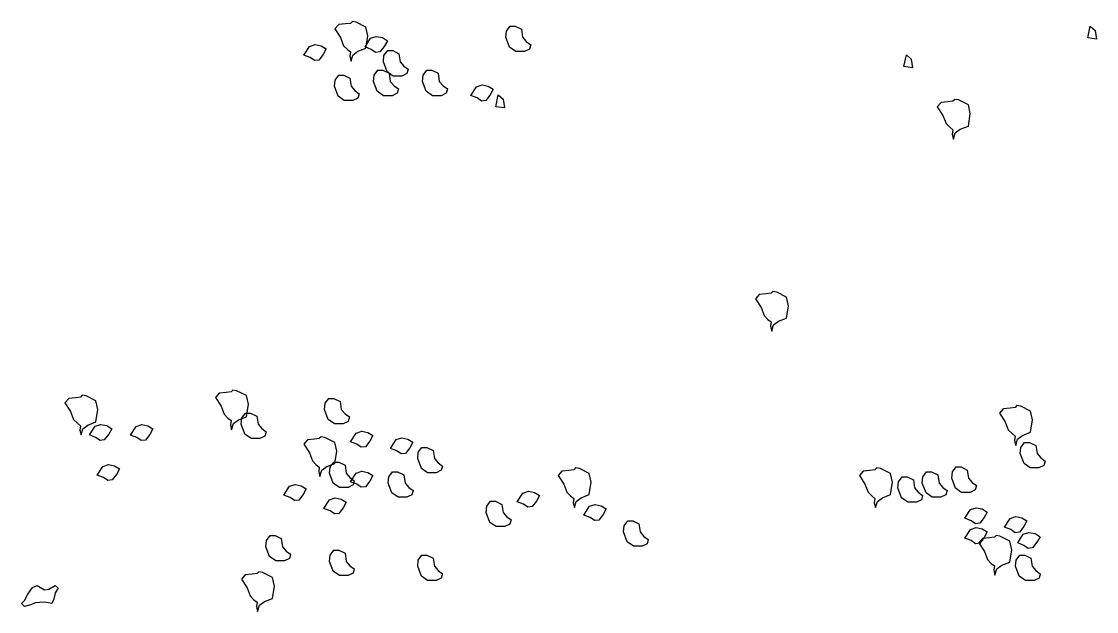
# Model space of a CAD drawing. Header units: millimetres. Extents: x 78 to 127.2, y 151.6 to 179.7.
# Drawn here: x 95.94 to 97.961, y 170.168 to 171.277 of the extents above; entities that cross this region are included whole.
import ezdxf

# ---------------------------------------------------------------- set-up
doc = ezdxf.new("R2010")
doc.units = ezdxf.units.MM
doc.layers.add('arbre', color=250, linetype='Continuous')

# ---------------------------------------------------------------- blocks, each defined once
blk = doc.blocks.new('arbre2')
at = {"layer": 'arbre'}
for points in [[(236.0546, 31.1045), (236.036, 31.1139), (236.029, 31.115), (236.0255, 31.1115), (236.0161, 31.1104), (236.0033, 31.1092), (235.9963, 31.101), (236.0068, 31.0847), (236.0126, 31.0695), (236.0196, 31.0625), (236.0255, 31.0579), (236.0243, 31.0497), (236.0266, 31.0404), (236.0301, 31.052), (236.0395, 31.059), (236.0546, 31.0649), (236.0582, 31.0882)], [(236.3245, 31.0667), (236.3175, 31.0853), (236.3187, 31.097), (236.3257, 31.1063), (236.335, 31.1063), (236.3467, 31.1005), (236.349, 31.0853), (236.356, 31.0772), (236.3642, 31.0713), (236.3619, 31.0632), (236.3525, 31.0585), (236.3362, 31.0585)], [(237.4114, 31.0844), (237.4161, 31.1065), (237.4254, 31.0984), (237.4278, 31.082)], [(236.0634, 31.0835), (236.0739, 31.087), (236.0856, 31.0847), (236.0949, 31.0788), (236.0891, 31.0683), (236.0809, 31.0578), (236.0727, 31.0567), (236.0646, 31.0625), (236.0529, 31.0672)], [(235.9485, 31.0682), (235.959, 31.0717), (235.9706, 31.0694), (235.98, 31.0635), (235.9741, 31.053), (235.966, 31.0425), (235.9578, 31.0414), (235.9496, 31.0472), (235.938, 31.0519)], [(236.0943, 31.0206), (236.0873, 31.0393), (236.0885, 31.051), (236.0955, 31.0603), (236.1048, 31.0603), (236.1165, 31.0545), (236.1188, 31.0393), (236.1258, 31.0311), (236.134, 31.0253), (236.1316, 31.0171), (236.1223, 31.0125), (236.106, 31.0125)], [(237.0657, 31.0304), (237.0704, 31.0525), (237.0797, 31.0444), (237.0821, 31.028)], [(236.0759, 30.9838), (236.0689, 31.0025), (236.0701, 31.0141), (236.0771, 31.0235), (236.0864, 31.0235), (236.0981, 31.0176), (236.1004, 31.0025), (236.1074, 30.9943), (236.1156, 30.9885), (236.1132, 30.9803), (236.1039, 30.9756), (236.0876, 30.9756)], [(236.168, 30.9838), (236.161, 31.0025), (236.1621, 31.0141), (236.1691, 31.0235), (236.1785, 31.0235), (236.1902, 31.0176), (236.1925, 31.0025), (236.1995, 30.9943), (236.2077, 30.9885), (236.2053, 30.9803), (236.196, 30.9756), (236.1796, 30.9756)], [(236.0022, 30.9746), (235.9952, 30.9933), (235.9964, 31.0049), (236.0034, 31.0143), (236.0127, 31.0143), (236.0244, 31.0084), (236.0267, 30.9933), (236.0337, 30.9851), (236.0419, 30.9793), (236.0396, 30.9711), (236.0302, 30.9664), (236.0139, 30.9664)], [(236.2623, 30.9924), (236.2728, 30.9959), (236.2845, 30.9935), (236.2938, 30.9877), (236.288, 30.9772), (236.2798, 30.9667), (236.2717, 30.9655), (236.2635, 30.9714), (236.2518, 30.976)], [(236.2987, 30.9548), (236.3034, 30.977), (236.3127, 30.9688), (236.315, 30.9525)], [(237.1869, 30.9582), (237.1682, 30.9675), (237.1612, 30.9687), (237.1577, 30.9652), (237.1484, 30.964), (237.1355, 30.9628), (237.1285, 30.9547), (237.139, 30.9383), (237.1449, 30.9232), (237.1519, 30.9162), (237.1577, 30.9115), (237.1565, 30.9033), (237.1589, 30.894), (237.1624, 30.9057), (237.1717, 30.9127), (237.1869, 30.9185), (237.1904, 30.9418)], [(236.8453, 30.5972), (236.8266, 30.6065), (236.8196, 30.6077), (236.8161, 30.6042), (236.8067, 30.603), (236.7939, 30.6018), (236.7869, 30.5937), (236.7974, 30.5774), (236.8032, 30.5622), (236.8102, 30.5552), (236.8161, 30.5505), (236.8149, 30.5424), (236.8172, 30.533), (236.8207, 30.5447), (236.8301, 30.5517), (236.8453, 30.5575), (236.8488, 30.5809)], [(235.5471, 30.4021), (235.5284, 30.4114), (235.5214, 30.4126), (235.5179, 30.4091), (235.5086, 30.4079), (235.4958, 30.4067), (235.4888, 30.3986), (235.4993, 30.3822), (235.5051, 30.3671), (235.5121, 30.3601), (235.5179, 30.3554), (235.5168, 30.3472), (235.5191, 30.3379), (235.5226, 30.3496), (235.5319, 30.3566), (235.5471, 30.3624), (235.5506, 30.3857)], [(235.8302, 30.4118), (235.8115, 30.4211), (235.8045, 30.4223), (235.801, 30.4188), (235.7916, 30.4176), (235.7788, 30.4165), (235.7718, 30.4083), (235.7823, 30.392), (235.7881, 30.3768), (235.7951, 30.3698), (235.801, 30.3651), (235.7998, 30.357), (235.8021, 30.3476), (235.8056, 30.3593), (235.815, 30.3663), (235.8302, 30.3721), (235.8337, 30.3955)], [(235.9838, 30.367), (235.9768, 30.3857), (235.978, 30.3974), (235.985, 30.4067), (235.9943, 30.4067), (236.006, 30.4009), (236.0083, 30.3857), (236.0153, 30.3775), (236.0235, 30.3717), (236.0211, 30.3635), (236.0118, 30.3589), (235.9955, 30.3589)], [(237.304, 30.3825), (237.2853, 30.3919), (237.2783, 30.393), (237.2748, 30.3895), (237.2655, 30.3884), (237.2526, 30.3872), (237.2456, 30.379), (237.2561, 30.3627), (237.262, 30.3475), (237.269, 30.3405), (237.2748, 30.3359), (237.2737, 30.3277), (237.276, 30.3184), (237.2795, 30.33), (237.2888, 30.337), (237.304, 30.3429), (237.3075, 30.3662)], [(235.8272, 30.3394), (235.8202, 30.3581), (235.8214, 30.3698), (235.8284, 30.3791), (235.8377, 30.3791), (235.8494, 30.3732), (235.8517, 30.3581), (235.8587, 30.3499), (235.8669, 30.3441), (235.8646, 30.3359), (235.8552, 30.3313), (235.8389, 30.3313)], [(235.5453, 30.3544), (235.5558, 30.3579), (235.5675, 30.3555), (235.5768, 30.3497), (235.571, 30.3392), (235.5628, 30.3287), (235.5547, 30.3275), (235.5465, 30.3334), (235.5348, 30.338)], [(235.6226, 30.3541), (235.6331, 30.3576), (235.6448, 30.3553), (235.6541, 30.3494), (235.6483, 30.3389), (235.6401, 30.3284), (235.6319, 30.3273), (235.6238, 30.3331), (235.6121, 30.3378)], [(235.9961, 30.324), (235.9774, 30.3333), (235.9704, 30.3345), (235.9669, 30.331), (235.9576, 30.3298), (235.9447, 30.3287), (235.9377, 30.3205), (235.9482, 30.3042), (235.9541, 30.289), (235.9611, 30.282), (235.9669, 30.2773), (235.9657, 30.2692), (235.9681, 30.2598), (235.9716, 30.2715), (235.9809, 30.2785), (235.9961, 30.2843), (235.9996, 30.3077)], [(236.0362, 30.3416), (236.0467, 30.3451), (236.0584, 30.3427), (236.0677, 30.3369), (236.0619, 30.3264), (236.0537, 30.3159), (236.0455, 30.3147), (236.0374, 30.3206), (236.0257, 30.3252)], [(236.1114, 30.3291), (236.1219, 30.3326), (236.1336, 30.3302), (236.1429, 30.3244), (236.1371, 30.3139), (236.1289, 30.3034), (236.1207, 30.3022), (236.1126, 30.3081), (236.1009, 30.3127)], [(236.1588, 30.275), (236.1518, 30.2936), (236.1529, 30.3053), (236.1599, 30.3146), (236.1693, 30.3146), (236.1809, 30.3088), (236.1833, 30.2936), (236.1903, 30.2855), (236.1984, 30.2796), (236.1961, 30.2715), (236.1868, 30.2668), (236.1704, 30.2668)], [(237.2915, 30.2842), (237.2845, 30.3029), (237.2857, 30.3145), (237.2927, 30.3238), (237.302, 30.3238), (237.3137, 30.318), (237.316, 30.3029), (237.323, 30.2947), (237.3312, 30.2889), (237.3289, 30.2807), (237.3195, 30.276), (237.3032, 30.276)], [(235.5599, 30.2789), (235.5704, 30.2824), (235.5821, 30.2801), (235.5914, 30.2743), (235.5856, 30.2638), (235.5774, 30.2533), (235.5693, 30.2521), (235.5611, 30.2579), (235.5494, 30.2626)], [(235.993, 30.2474), (235.986, 30.266), (235.9872, 30.2777), (235.9942, 30.287), (236.0035, 30.287), (236.0152, 30.2812), (236.0175, 30.266), (236.0245, 30.2579), (236.0327, 30.252), (236.0303, 30.2439), (236.021, 30.2392), (236.0047, 30.2392)], [(236.0362, 30.2664), (236.0467, 30.2699), (236.0584, 30.2676), (236.0677, 30.2617), (236.0619, 30.2512), (236.0537, 30.2407), (236.0455, 30.2396), (236.0374, 30.2454), (236.0257, 30.2501)], [(236.4744, 30.2655), (236.4557, 30.2748), (236.4487, 30.276), (236.4452, 30.2725), (236.4358, 30.2713), (236.423, 30.2701), (236.416, 30.262), (236.4265, 30.2456), (236.4323, 30.2305), (236.4393, 30.2235), (236.4452, 30.2188), (236.444, 30.2106), (236.4463, 30.2013), (236.4498, 30.213), (236.4592, 30.22), (236.4744, 30.2258), (236.4779, 30.2491)], [(237.0405, 30.2655), (237.0218, 30.2748), (237.0148, 30.276), (237.0113, 30.2725), (237.002, 30.2713), (236.9891, 30.2701), (236.9821, 30.262), (236.9926, 30.2456), (236.9985, 30.2305), (237.0055, 30.2235), (237.0113, 30.2188), (237.0101, 30.2106), (237.0125, 30.2013), (237.016, 30.213), (237.0253, 30.22), (237.0405, 30.2258), (237.044, 30.2491)], [(237.1626, 30.2382), (237.1556, 30.2568), (237.1568, 30.2685), (237.1638, 30.2778), (237.1731, 30.2778), (237.1848, 30.272), (237.1871, 30.2568), (237.1941, 30.2487), (237.2023, 30.2428), (237.1999, 30.2347), (237.1906, 30.23), (237.1743, 30.23)], [(236.1035, 30.229), (236.0965, 30.2476), (236.0977, 30.2593), (236.1047, 30.2686), (236.114, 30.2686), (236.1257, 30.2628), (236.128, 30.2476), (236.135, 30.2395), (236.1432, 30.2336), (236.1409, 30.2255), (236.1315, 30.2208), (236.1152, 30.2208)], [(237.0613, 30.2197), (237.0543, 30.2384), (237.0555, 30.2501), (237.0625, 30.2594), (237.0718, 30.2594), (237.0835, 30.2536), (237.0858, 30.2384), (237.0928, 30.2302), (237.101, 30.2244), (237.0986, 30.2162), (237.0893, 30.2116), (237.073, 30.2116)], [(237.1073, 30.229), (237.1003, 30.2476), (237.1015, 30.2593), (237.1085, 30.2686), (237.1178, 30.2686), (237.1295, 30.2628), (237.1318, 30.2476), (237.1388, 30.2395), (237.147, 30.2336), (237.1447, 30.2255), (237.1353, 30.2208), (237.119, 30.2208)], [(235.9109, 30.2414), (235.9214, 30.2449), (235.933, 30.2425), (235.9424, 30.2367), (235.9365, 30.2262), (235.9284, 30.2157), (235.9202, 30.2145), (235.912, 30.2204), (235.9004, 30.225)], [(236.3495, 30.2288), (236.36, 30.2323), (236.3717, 30.23), (236.381, 30.2242), (236.3752, 30.2137), (236.367, 30.2032), (236.3589, 30.202), (236.3507, 30.2078), (236.339, 30.2125)], [(235.9861, 30.2163), (235.9966, 30.2198), (236.0082, 30.2175), (236.0176, 30.2116), (236.0117, 30.2011), (236.0036, 30.1906), (235.9954, 30.1895), (235.9872, 30.1953), (235.9756, 30.2)], [(236.2877, 30.1737), (236.2807, 30.1924), (236.2819, 30.204), (236.2889, 30.2134), (236.2982, 30.2134), (236.3099, 30.2075), (236.3122, 30.1924), (236.3192, 30.1842), (236.3274, 30.1784), (236.325, 30.1702), (236.3157, 30.1656), (236.2994, 30.1656)], [(236.4748, 30.2038), (236.4854, 30.2073), (236.497, 30.2049), (236.5064, 30.1991), (236.5005, 30.1886), (236.4924, 30.1781), (236.4842, 30.1769), (236.476, 30.1828), (236.4643, 30.1874)], [(237.1909, 30.1977), (237.2014, 30.2012), (237.213, 30.1989), (237.2224, 30.1931), (237.2165, 30.1826), (237.2084, 30.1721), (237.2002, 30.1709), (237.192, 30.1767), (237.1804, 30.1814)], [(236.5456, 30.1369), (236.5386, 30.1556), (236.5397, 30.1672), (236.5467, 30.1766), (236.5561, 30.1766), (236.5677, 30.1707), (236.5701, 30.1556), (236.5771, 30.1474), (236.5852, 30.1416), (236.5829, 30.1334), (236.5736, 30.1287), (236.5572, 30.1287)], [(237.2655, 30.1812), (237.276, 30.1847), (237.2876, 30.1823), (237.297, 30.1765), (237.2911, 30.166), (237.283, 30.1555), (237.2748, 30.1543), (237.2666, 30.1602), (237.255, 30.1648)], [(235.8733, 30.1093), (235.8663, 30.1279), (235.8674, 30.1396), (235.8744, 30.1489), (235.8838, 30.1489), (235.8955, 30.1431), (235.8978, 30.1279), (235.9048, 30.1198), (235.913, 30.1139), (235.9106, 30.1058), (235.9013, 30.1011), (235.8849, 30.1011)], [(237.1909, 30.1604), (237.2014, 30.1639), (237.213, 30.1616), (237.2224, 30.1558), (237.2165, 30.1453), (237.2084, 30.1348), (237.2002, 30.1336), (237.192, 30.1394), (237.1804, 30.1441)], [(237.265, 30.1386), (237.2463, 30.148), (237.2393, 30.1491), (237.2358, 30.1456), (237.2264, 30.1445), (237.2136, 30.1433), (237.2066, 30.1351), (237.2171, 30.1188), (237.2229, 30.1036), (237.2299, 30.0966), (237.2358, 30.092), (237.2346, 30.0838), (237.2369, 30.0745), (237.2404, 30.0861), (237.2498, 30.0931), (237.265, 30.099), (237.2685, 30.1223)], [(237.2902, 30.1514), (237.3007, 30.1549), (237.3123, 30.1525), (237.3217, 30.1467), (237.3158, 30.1362), (237.3077, 30.1257), (237.2995, 30.1245), (237.2913, 30.1304), (237.2797, 30.135)], [(235.993, 30.0817), (235.986, 30.1003), (235.9872, 30.112), (235.9942, 30.1213), (236.0035, 30.1213), (236.0152, 30.1155), (236.0175, 30.1003), (236.0245, 30.0922), (236.0327, 30.0863), (236.0303, 30.0782), (236.021, 30.0735), (236.0047, 30.0735)], [(236.1588, 30.0725), (236.1518, 30.0911), (236.1529, 30.1028), (236.1599, 30.1121), (236.1693, 30.1121), (236.1809, 30.1063), (236.1833, 30.0911), (236.1903, 30.083), (236.1984, 30.0771), (236.1961, 30.069), (236.1868, 30.0643), (236.1704, 30.0643)], [(237.2823, 30.0725), (237.2753, 30.0911), (237.2765, 30.1028), (237.2835, 30.1121), (237.2928, 30.1121), (237.3045, 30.1063), (237.3068, 30.0911), (237.3138, 30.083), (237.322, 30.0771), (237.3197, 30.069), (237.3103, 30.0643), (237.294, 30.0643)], [(235.879, 30.0703), (235.8603, 30.0797), (235.8533, 30.0808), (235.8498, 30.0773), (235.8404, 30.0762), (235.8276, 30.075), (235.8206, 30.0668), (235.8311, 30.0505), (235.8369, 30.0353), (235.8439, 30.0283), (235.8498, 30.0237), (235.8486, 30.0155), (235.851, 30.0062), (235.8545, 30.0178), (235.8638, 30.0248), (235.879, 30.0307), (235.8825, 30.054)], [(235.4129, 30.027), (235.4188, 30.0386), (235.4281, 30.0515), (235.4363, 30.055), (235.4503, 30.0468), (235.4585, 30.048), (235.4701, 30.055), (235.476, 30.0503), (235.4701, 30.041), (235.4678, 30.0293), (235.4643, 30.0211), (235.4503, 30.0235), (235.4328, 30.0223), (235.4246, 30.0188), (235.4129, 30.0153), (235.4071, 30.0211)]]:
    blk.add_lwpolyline(points, close=True, dxfattribs=at)

msp = doc.modelspace()

# ---------------------------------------------------------------- block references
at = {"layer": 'arbre'}
msp.add_blockref('arbre2', (-139.467, 140.1621), dxfattribs=at)

doc.saveas('drawing.dxf')
